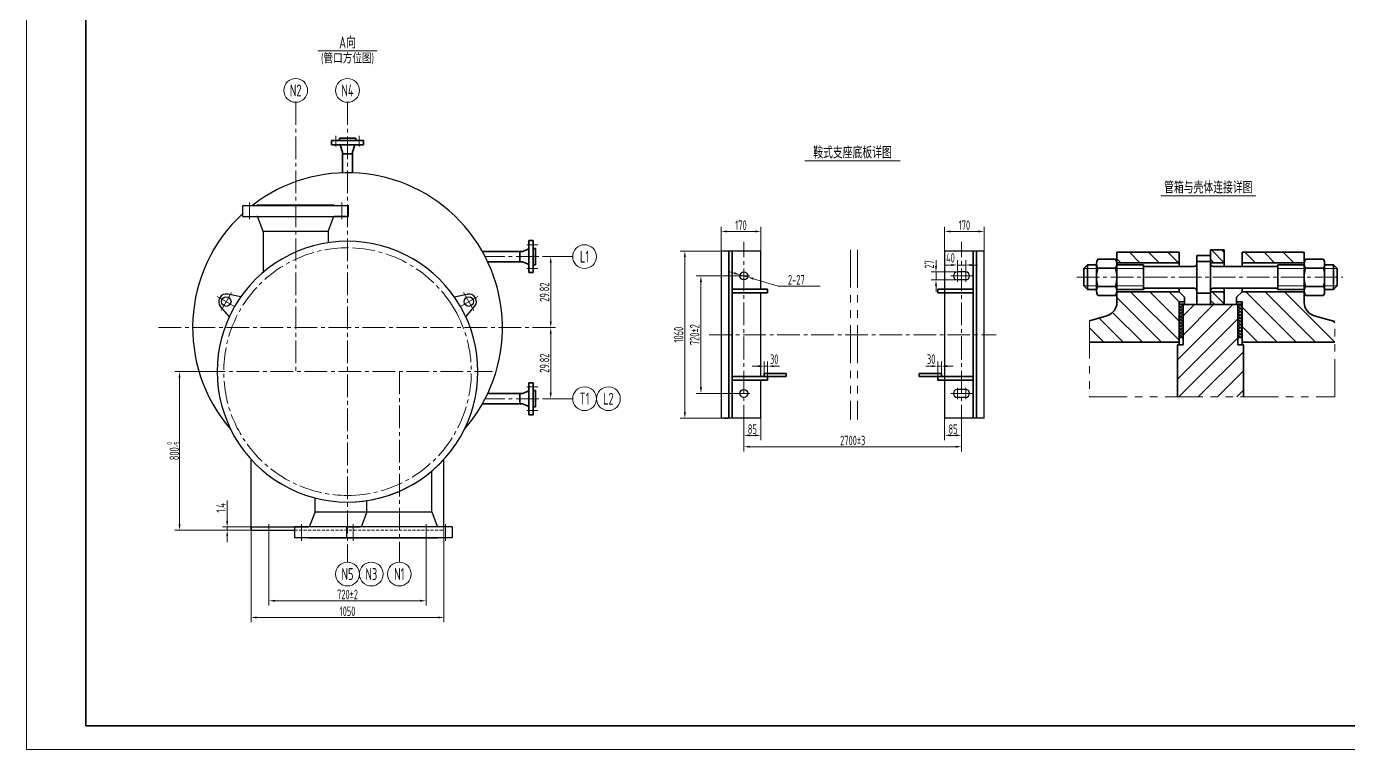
# Model space of a CAD drawing. Header units: millimetres. Extents: x 5765 to 6606, y -201 to 393.
# Drawn here: x 5765 to 6320, y -201 to 103 of the extents above; entities that cross this region are included whole.
import ezdxf
from ezdxf.enums import TextEntityAlignment as Align

# ---------------------------------------------------------------- set-up
doc = ezdxf.new("R2010")
doc.units = ezdxf.units.MM
for name, pattern in [('CENTER2', [28.575, 19.05, -3.175, 3.175, -3.175]), ('DASHED2', [9.525, 6.35, -3.175]), ('PHANTOM2', [31.75, 15.875, -3.175, 3.175, -3.175, 3.175, -3.175])]:
    doc.linetypes.add(name, pattern=pattern)
for name, color, linetype, lineweight in [('1粗实线', 7, 'Continuous', 35), ('2细实线', 3, 'Continuous', 13), ('3中心线', 1, 'CENTER2', 13), ('4虚线', 4, 'DASHED2', 13), ('5双点划线', 2, 'PHANTOM2', 13), ('6剖面线', 6, 'Continuous', 13), ('7文本', 2, 'Continuous', 13), ('8标注', 3, 'Continuous', 13), ('9图表', 4, 'Continuous', 13)]:
    doc.layers.add(name, color=color, linetype=linetype, lineweight=lineweight)
doc.styles.add('lanpec', font='bpec_e.shx', dxfattribs={"width": 0.75, "bigfont": 'hztxt.shx'})
doc.styles.add('lanpec-dim', font='bpec_e.shx', dxfattribs={"width": 0.75})
doc.dimstyles.new('lanpec', dxfattribs={"dimtxt": 4, "dimasz": 2.5, "dimexe": 2, "dimexo": 0, "dimtad": 1, "dimdsep": 46, "dimtxsty": 'lanpec-dim', "dimcen": 2.5, "dimclrd": 256, "dimclre": 256, "dimclrt": 256, "dimazin": 0, "dimtfac": 1, "dimtmove": 0, "dimatfit": 3, "dimfxl": 1, "dimlwd": -1, "dimlwe": -1, "dimarcsym": 0})
doc.dimstyles.new('lanpec$0', dxfattribs={"dimscale": 10, "dimtxt": 4, "dimasz": 2.5, "dimexe": 2, "dimexo": 0, "dimtad": 1, "dimdec": 1, "dimdsep": 46, "dimtxsty": 'lanpec-dim', "dimcen": 0.09, "dimclrd": 256, "dimclre": 256, "dimclrt": 256, "dimadec": 1, "dimazin": 0, "dimtfac": 0.707, "dimtdec": 1, "dimtmove": 0, "dimatfit": 3, "dimfxl": 1, "dimarcsym": 0})
doc.dimstyles.new('lanpec$3', dxfattribs={"dimtxt": 4, "dimasz": 2.5, "dimexe": 2, "dimexo": 0, "dimtad": 1, "dimtih": 1, "dimtoh": 1, "dimdsep": 46, "dimtxsty": 'lanpec-dim', "dimcen": 2.5, "dimclrd": 256, "dimclre": 256, "dimclrt": 256, "dimazin": 0, "dimtfac": 1, "dimtmove": 0, "dimatfit": 3, "dimfxl": 1, "dimlwd": -1, "dimlwe": -1, "dimarcsym": 0})
pattern_1 = [(135, (5538.121, 1425.9914), (-4.041115, -4.041115), [])]
pattern_2 = [(45, (5538.121, 1425.9914), (-0.6735192, 0.6735192), []), (135, (5538.121, 1425.9914), (-0.6735192, -0.6735192), [])]

# ---------------------------------------------------------------- blocks, each defined once
blk = doc.blocks.new('A1')
at = {"layer": '1粗实线'}
blk.add_lwpolyline([(-816, 10), (-10, 10), (-10, 584), (-816, 584)], close=True, dxfattribs=at)
at = {"layer": '9图表'}
blk.add_lwpolyline([(-841, 0), (0, 0), (0, 594), (-841, 594)], close=True, dxfattribs=at)
blk = doc.blocks.new('*D25')
at = {"layer": '8标注', "transparency": 16777216}
for p, q in [((6056.91, 8.78), (6056.91, 19.02)), ((6059.41, 17.02), (6071.05, 17.02)), ((6073.55, 8.78), (6073.55, 19.02))]:
    blk.add_line(p, q, dxfattribs=at)
for points in [[(6059.41, 17.44), (6059.41, 16.6), (6056.91, 17.02)], [(6071.05, 17.44), (6071.05, 16.6), (6073.55, 17.02)]]:
    blk.add_solid(points, dxfattribs=at)
at = {"layer": 'Defpoints', "color": 0, "transparency": 16777216}
for p in [(6073.55, 17.02), (6056.91, 8.78), (6073.55, 8.78)]:
    blk.add_point(p, dxfattribs=at)
at = {"layer": '8标注', "transparency": 16777216, "insert": (6065.23, 19.64), "char_height": 4, "attachment_point": 5, "style": 'lanpec-dim'}
blk.add_mtext('170', dxfattribs=at)
blk = doc.blocks.new('*D34')
at = {"layer": '8标注', "transparency": 16777216}
for p, q in [((6150.78, 8.78), (6150.78, 19.02)), ((6153.28, 17.02), (6164.91, 17.02)), ((6167.41, 8.78), (6167.41, 19.02))]:
    blk.add_line(p, q, dxfattribs=at)
for points in [[(6153.28, 17.44), (6153.28, 16.6), (6150.78, 17.02)], [(6164.91, 17.44), (6164.91, 16.6), (6167.41, 17.02)]]:
    blk.add_solid(points, dxfattribs=at)
at = {"layer": 'Defpoints', "color": 0, "transparency": 16777216}
for p in [(6167.41, 17.02), (6150.78, 8.78), (6167.41, 8.78)]:
    blk.add_point(p, dxfattribs=at)
at = {"layer": '8标注', "transparency": 16777216, "insert": (6159.09, 19.64), "char_height": 4, "attachment_point": 5, "style": 'lanpec-dim'}
blk.add_mtext('170', dxfattribs=at)
blk = doc.blocks.new('*D26')
at = {"layer": '8标注', "transparency": 16777216}
for p, q in [((6066.43, -65.27), (6066.43, -75.39)), ((6157.89, -65.27), (6157.89, -75.39)), ((6068.93, -73.39), (6155.39, -73.39))]:
    blk.add_line(p, q, dxfattribs=at)
for points in [[(6068.93, -72.97), (6068.93, -73.8), (6066.43, -73.39)], [(6155.39, -72.97), (6155.39, -73.8), (6157.89, -73.39)]]:
    blk.add_solid(points, dxfattribs=at)
at = {"layer": 'Defpoints', "color": 0, "transparency": 16777216}
for p in [(6066.43, -65.27), (6157.89, -65.27), (6157.89, -73.39)]:
    blk.add_point(p, dxfattribs=at)
at = {"layer": '8标注', "transparency": 16777216, "insert": (6112.16, -70.76), "char_height": 4, "width": 3.1429, "attachment_point": 5, "style": 'lanpec-dim'}
blk.add_mtext('2700%%P3', dxfattribs=at)
blk = doc.blocks.new('*D27')
at = {"layer": '8标注', "transparency": 16777216}
for p, q in [((6147.16, 2.49), (6147.16, 4.99)), ((6156.16, -0.01), (6145.16, -0.01)), ((6156.16, -3.34), (6145.16, -3.34)), ((6147.16, -0.01), (6147.16, -3.34)), ((6147.16, -5.84), (6147.16, -8.34))]:
    blk.add_line(p, q, dxfattribs=at)
for points in [[(6146.74, 2.49), (6147.58, 2.49), (6147.16, -0.01)], [(6146.74, -5.84), (6147.58, -5.84), (6147.16, -3.34)]]:
    blk.add_solid(points, dxfattribs=at)
at = {"layer": 'Defpoints', "color": 0, "transparency": 16777216}
for p in [(6147.16, -3.34), (6156.16, -0.01), (6156.16, -3.34)]:
    blk.add_point(p, dxfattribs=at)
at = {"layer": '8标注', "transparency": 16777216, "insert": (6144.33, 3.21), "char_height": 4, "attachment_point": 5, "rotation": 90, "style": 'lanpec-dim'}
blk.add_mtext('27', dxfattribs=at)
blk = doc.blocks.new('*D28')
at = {"layer": '8标注', "transparency": 16777216}
for p, q in [((6153.66, 2.92), (6151.16, 2.92)), ((6156.16, -0.01), (6156.16, 4.92)), ((6159.63, 2.92), (6156.16, 2.92)), ((6159.63, -0.01), (6159.63, 4.92)), ((6162.13, 2.92), (6164.63, 2.92))]:
    blk.add_line(p, q, dxfattribs=at)
for points in [[(6153.66, 3.34), (6153.66, 2.51), (6156.16, 2.92)], [(6162.13, 3.34), (6162.13, 2.51), (6159.63, 2.92)]]:
    blk.add_solid(points, dxfattribs=at)
at = {"layer": 'Defpoints', "color": 0, "transparency": 16777216}
for p in [(6156.16, 2.92), (6156.16, -0.01), (6159.63, -0.01)]:
    blk.add_point(p, dxfattribs=at)
at = {"layer": '8标注', "transparency": 16777216, "insert": (6153.24, 5.93), "char_height": 4, "attachment_point": 5, "style": 'lanpec-dim'}
blk.add_mtext('40', dxfattribs=at)
blk = doc.blocks.new('*D29')
at = {"layer": '8标注', "transparency": 16777216}
for p, q in [((6063.94, -1.68), (6046.41, -1.68)), ((6048.41, -4.18), (6048.41, -48.5)), ((6063.94, -51), (6046.41, -51))]:
    blk.add_line(p, q, dxfattribs=at)
for points in [[(6047.99, -4.18), (6048.83, -4.18), (6048.41, -1.68)], [(6047.99, -48.5), (6048.83, -48.5), (6048.41, -51)]]:
    blk.add_solid(points, dxfattribs=at)
at = {"layer": 'Defpoints', "color": 0, "transparency": 16777216}
for p in [(6063.94, -1.68), (6048.41, -51), (6063.94, -51)]:
    blk.add_point(p, dxfattribs=at)
at = {"layer": '8标注', "transparency": 16777216, "insert": (6045.79, -26.34), "char_height": 4, "width": 3.1429, "attachment_point": 5, "rotation": 90, "style": 'lanpec-dim'}
blk.add_mtext('720±2', dxfattribs=at)
blk = doc.blocks.new('*D30')
at = {"layer": '8标注', "transparency": 16777216}
for p, q in [((6056.91, 8.78), (6039.65, 8.78)), ((6041.65, -58.95), (6041.65, 6.28)), ((6056.91, -61.45), (6039.65, -61.45))]:
    blk.add_line(p, q, dxfattribs=at)
for points in [[(6041.24, 6.28), (6042.07, 6.28), (6041.65, 8.78)], [(6041.24, -58.95), (6042.07, -58.95), (6041.65, -61.45)]]:
    blk.add_solid(points, dxfattribs=at)
at = {"layer": 'Defpoints', "color": 0, "transparency": 16777216}
for p in [(6041.65, 8.78), (6056.91, 8.78), (6056.91, -61.45)]:
    blk.add_point(p, dxfattribs=at)
at = {"layer": '8标注', "transparency": 16777216, "insert": (6039.03, -26.34), "char_height": 4, "attachment_point": 5, "rotation": 90, "style": 'lanpec-dim'}
blk.add_mtext('1060', dxfattribs=at)
blk = doc.blocks.new('*D31')
at = {"layer": '8标注', "transparency": 16777216}
for p, q in [((6066.43, -61.45), (6066.43, -70.61)), ((6073.55, -61.45), (6073.55, -70.61)), ((6068.93, -68.61), (6071.05, -68.61))]:
    blk.add_line(p, q, dxfattribs=at)
for points in [[(6068.93, -68.2), (6068.93, -69.03), (6066.43, -68.61)], [(6071.05, -68.2), (6071.05, -69.03), (6073.55, -68.61)]]:
    blk.add_solid(points, dxfattribs=at)
at = {"layer": 'Defpoints', "color": 0, "transparency": 16777216}
for p in [(6066.43, -61.45), (6073.55, -61.45), (6073.55, -68.61)]:
    blk.add_point(p, dxfattribs=at)
at = {"layer": '8标注', "transparency": 16777216, "insert": (6069.99, -65.99), "char_height": 4, "attachment_point": 5, "style": 'lanpec-dim'}
blk.add_mtext('85', dxfattribs=at)
blk = doc.blocks.new('*D32')
at = {"layer": '8标注', "transparency": 16777216}
for p, q in [((6150.78, -61.45), (6150.78, -70.61)), ((6157.89, -61.45), (6157.89, -70.61)), ((6155.39, -68.61), (6153.28, -68.61))]:
    blk.add_line(p, q, dxfattribs=at)
for points in [[(6153.28, -68.2), (6153.28, -69.03), (6150.78, -68.61)], [(6155.39, -68.2), (6155.39, -69.03), (6157.89, -68.61)]]:
    blk.add_solid(points, dxfattribs=at)
at = {"layer": 'Defpoints', "color": 0, "transparency": 16777216}
for p in [(6150.78, -61.45), (6157.89, -61.45), (6150.78, -68.61)]:
    blk.add_point(p, dxfattribs=at)
at = {"layer": '8标注', "transparency": 16777216, "insert": (6154.33, -65.99), "char_height": 4, "attachment_point": 5, "style": 'lanpec-dim'}
blk.add_mtext('85', dxfattribs=at)
blk = doc.blocks.new('*D35')
at = {"layer": '8标注', "transparency": 16777216}
for p, q in [((6062.44, -0.5), (6060.04, 0.21)), ((6064.83, -1.21), (6068.03, -2.15)), ((6080.78, -5.9), (6070.42, -2.85)), ((6092.92, -5.9), (6080.78, -5.9))]:
    blk.add_line(p, q, dxfattribs=at)
for points in [[(6062.55, -0.1), (6062.32, -0.9), (6064.83, -1.21)], [(6070.54, -2.45), (6070.31, -3.25), (6068.03, -2.15)]]:
    blk.add_solid(points, dxfattribs=at)
at = {"layer": 'Defpoints', "color": 0, "transparency": 16777216}
for p in [(6064.83, -1.21), (6068.03, -2.15)]:
    blk.add_point(p, dxfattribs=at)
at = {"layer": '8标注', "transparency": 16777216, "insert": (6088.48, -3.28), "char_height": 4, "attachment_point": 5, "style": 'lanpec-dim'}
blk.add_mtext('2-27', dxfattribs=at)
blk = doc.blocks.new('*D36')
at = {"layer": '8标注', "transparency": 16777216}
for p, q in [((6074.92, -42.65), (6074.92, -37.56)), ((6076.41, -43.92), (6076.41, -37.56)), ((6072.42, -39.56), (6069.92, -39.56)), ((6074.92, -39.56), (6076.41, -39.56)), ((6078.91, -39.56), (6081.41, -39.56))]:
    blk.add_line(p, q, dxfattribs=at)
for points in [[(6072.42, -39.14), (6072.42, -39.97), (6074.92, -39.56)], [(6078.91, -39.14), (6078.91, -39.97), (6076.41, -39.56)]]:
    blk.add_solid(points, dxfattribs=at)
at = {"layer": 'Defpoints', "color": 0, "transparency": 16777216}
for p in [(6074.92, -42.65), (6076.41, -39.56), (6076.41, -43.92)]:
    blk.add_point(p, dxfattribs=at)
at = {"layer": '8标注', "transparency": 16777216, "insert": (6079.2, -36.61), "char_height": 4, "attachment_point": 5, "style": 'lanpec-dim'}
blk.add_mtext('30', dxfattribs=at)
blk = doc.blocks.new('*D33')
at = {"layer": '8标注', "transparency": 16777216}
for p, q in [((6147.91, -43.92), (6147.91, -37.56)), ((6149.4, -42.65), (6149.4, -37.56)), ((6145.41, -39.56), (6142.91, -39.56)), ((6149.4, -39.56), (6147.91, -39.56)), ((6151.9, -39.56), (6154.4, -39.56))]:
    blk.add_line(p, q, dxfattribs=at)
for points in [[(6145.41, -39.14), (6145.41, -39.97), (6147.91, -39.56)], [(6151.9, -39.14), (6151.9, -39.97), (6149.4, -39.56)]]:
    blk.add_solid(points, dxfattribs=at)
at = {"layer": 'Defpoints', "color": 0, "transparency": 16777216}
for p in [(6147.91, -39.56), (6147.91, -43.92), (6149.4, -42.65)]:
    blk.add_point(p, dxfattribs=at)
at = {"layer": '8标注', "transparency": 16777216, "insert": (6145.12, -36.61), "char_height": 4, "attachment_point": 5, "style": 'lanpec-dim'}
blk.add_mtext('30', dxfattribs=at)
blk = doc.blocks.new('*U38')
at = {"layer": '2细实线'}
blk.add_line((-20, 0), (20, 0), dxfattribs=at)
at = {"layer": '7文本', "style": 'lanpec', "width": 0.75}
for tag, height, p in [('节点图名称', 5, (0, 3.5)), ('比例', 4, (0, -3.25))]:
    blk.add_attdef(tag, text='', height=height, dxfattribs=at).set_placement(p, align=Align.MIDDLE_CENTER)
blk = doc.blocks.new('*D67')
at = {"layer": '8标注', "transparency": 16777216}
for p, q in [((5866.92, -110.66), (5866.92, -140.08)), ((5932.92, -110.59), (5932.92, -140.08)), ((5869.42, -138.08), (5930.42, -138.08))]:
    blk.add_line(p, q, dxfattribs=at)
for points in [[(5869.42, -137.66), (5869.42, -138.49), (5866.92, -138.08)], [(5930.42, -137.66), (5930.42, -138.49), (5932.92, -138.08)]]:
    blk.add_solid(points, dxfattribs=at)
at = {"layer": 'Defpoints', "color": 0, "transparency": 16777216}
for p in [(5866.92, -110.66), (5932.92, -110.59), (5932.92, -138.08)]:
    blk.add_point(p, dxfattribs=at)
at = {"layer": '8标注', "transparency": 16777216, "insert": (5899.92, -135.45), "char_height": 4, "attachment_point": 5, "style": 'lanpec-dim'}
blk.add_mtext('720±2', dxfattribs=at)
blk = doc.blocks.new('*D68')
at = {"layer": '8标注', "transparency": 16777216}
for p, q in [((5859.42, -108.45), (5859.42, -147.11)), ((5940.42, -108.45), (5940.42, -147.11)), ((5861.92, -145.11), (5937.92, -145.11))]:
    blk.add_line(p, q, dxfattribs=at)
for points in [[(5861.92, -144.69), (5861.92, -145.53), (5859.42, -145.11)], [(5937.92, -144.69), (5937.92, -145.53), (5940.42, -145.11)]]:
    blk.add_solid(points, dxfattribs=at)
at = {"layer": 'Defpoints', "color": 0, "transparency": 16777216}
for p in [(5859.42, -108.45), (5940.42, -108.45), (5940.42, -145.11)]:
    blk.add_point(p, dxfattribs=at)
at = {"layer": '8标注', "transparency": 16777216, "insert": (5899.92, -142.49), "char_height": 4, "attachment_point": 5, "style": 'lanpec-dim'}
blk.add_mtext('1050', dxfattribs=at)
blk = doc.blocks.new('*D69')
at = {"layer": '8标注', "transparency": 16777216}
for p, q in [((5839.82, -41.85), (5827.35, -41.85)), ((5829.35, -44.35), (5829.35, -105.95)), ((5859.42, -108.45), (5827.35, -108.45))]:
    blk.add_line(p, q, dxfattribs=at)
for points in [[(5828.93, -44.35), (5829.77, -44.35), (5829.35, -41.85)], [(5828.93, -105.95), (5829.77, -105.95), (5829.35, -108.45)]]:
    blk.add_solid(points, dxfattribs=at)
at = {"layer": 'Defpoints', "color": 0, "transparency": 16777216}
for p in [(5839.82, -41.85), (5829.35, -108.45), (5859.42, -108.45)]:
    blk.add_point(p, dxfattribs=at)
at = {"layer": '8标注', "transparency": 16777216, "insert": (5826.62, -75.15), "char_height": 4, "attachment_point": 5, "rotation": 90, "style": 'lanpec-dim'}
blk.add_mtext('800{\\H0.525x;\\S 0^ -5;}', dxfattribs=at)
blk = doc.blocks.new('管口号')
at = {"layer": '2细实线'}
blk.add_circle((0, 5), 5, dxfattribs=at)
at = {"layer": '7文本', "style": 'lanpec', "width": 0.75}
blk.add_attdef('N', text='', height=5, dxfattribs=at).set_placement((0, 5), align=Align.MIDDLE_CENTER)
blk = doc.blocks.new('*U65')
at = {"layer": '2细实线'}
blk.add_line((-12.5, 0), (12.5, 0), dxfattribs=at)
at = {"layer": '7文本', "style": 'lanpec', "width": 0.75}
for tag, height, p in [('节点图名称', 5, (0, 3.5)), ('比例', 4, (0, -3.25))]:
    blk.add_attdef(tag, text='', height=height, dxfattribs=at).set_placement(p, align=Align.MIDDLE_CENTER)
blk = doc.blocks.new('*D70')
at = {"layer": '8标注', "transparency": 16777216}
for p, q in [((5849.36, -104.55), (5849.36, -96.03)), ((5859.42, -107.05), (5847.36, -107.05)), ((5859.42, -108.45), (5847.36, -108.45)), ((5849.36, -108.45), (5849.36, -107.05)), ((5849.36, -110.95), (5849.36, -113.45))]:
    blk.add_line(p, q, dxfattribs=at)
for points in [[(5848.94, -104.55), (5849.78, -104.55), (5849.36, -107.05)], [(5848.94, -110.95), (5849.78, -110.95), (5849.36, -108.45)]]:
    blk.add_solid(points, dxfattribs=at)
at = {"layer": 'Defpoints', "color": 0, "transparency": 16777216}
for p in [(5849.36, -107.05), (5859.42, -107.05), (5859.42, -108.45)]:
    blk.add_point(p, dxfattribs=at)
at = {"layer": '8标注', "transparency": 16777216, "insert": (5846.73, -99.04), "char_height": 4, "attachment_point": 5, "rotation": 90, "style": 'lanpec-dim'}
blk.add_mtext('1.4', dxfattribs=at)
blk = doc.blocks.new('*D71')
at = {"layer": '8标注', "transparency": 16777216}
for p, q in [((5983.3, 6.43), (5987.3, 6.43)), ((5985.3, 3.93), (5985.3, -20.89)), ((5979.3, -23.39), (5987.3, -23.39))]:
    blk.add_line(p, q, dxfattribs=at)
for points in [[(5984.88, 3.93), (5985.72, 3.93), (5985.3, 6.43)], [(5984.88, -20.89), (5985.72, -20.89), (5985.3, -23.39)]]:
    blk.add_solid(points, dxfattribs=at)
at = {"layer": 'Defpoints', "color": 0, "transparency": 16777216}
for p in [(5983.3, 6.43), (5979.3, -23.39), (5985.3, -23.39)]:
    blk.add_point(p, dxfattribs=at)
at = {"layer": '8标注', "transparency": 16777216, "insert": (5982.67, -8.48), "char_height": 4, "attachment_point": 5, "rotation": 90, "style": 'lanpec-dim'}
blk.add_mtext('29.82', dxfattribs=at)
blk = doc.blocks.new('*D66')
at = {"layer": '8标注', "transparency": 16777216}
for p, q in [((5979.3, -23.39), (5987.3, -23.39)), ((5985.3, -50.71), (5985.3, -25.89)), ((5982.38, -53.21), (5987.3, -53.21))]:
    blk.add_line(p, q, dxfattribs=at)
for points in [[(5984.88, -25.89), (5985.72, -25.89), (5985.3, -23.39)], [(5984.88, -50.71), (5985.72, -50.71), (5985.3, -53.21)]]:
    blk.add_solid(points, dxfattribs=at)
at = {"layer": 'Defpoints', "color": 0, "transparency": 16777216}
for p in [(5979.3, -23.39), (5985.3, -23.39), (5982.38, -53.21)]:
    blk.add_point(p, dxfattribs=at)
at = {"layer": '8标注', "transparency": 16777216, "insert": (5982.67, -38.3), "char_height": 4, "attachment_point": 5, "rotation": 90, "style": 'lanpec-dim'}
blk.add_mtext('29.82', dxfattribs=at)

msp = doc.modelspace()

# ---------------------------------------------------------------- hatches: boundary and pattern name
at = {"layer": '6剖面线', "ltscale": 0.5}
h = msp.add_hatch(dxfattribs=at)
h.set_pattern_fill('ANSI31', color=256, scale=1.8, angle=90, style=0)
h.set_pattern_definition(pattern_1)
h.paths.add_polyline_path([(6249.262, 3.871), (6249.262, 8.326), (6223.15, 8.326), (6223.15, 3.871)])
edge = h.paths.add_edge_path()
edge.add_line((6249.262, -12.564), (6251.566, -12.564))
edge.add_line((6251.566, -12.564), (6251.566, -10.644))
edge.add_line((6251.566, -10.644), (6249.262, -8.34))
edge.add_line((6249.262, -8.34), (6223.15, -8.34))
edge.add_line((6223.15, -8.34), (6223.15, -12.827))
edge.add_arc((6217.39, -12.827), 5.76, 285.9454, 360, ccw=False)
edge.add_line((6218.973, -18.366), (6211.623, -20.465))
edge.add_line((6211.623, -20.465), (6211.623, -29.46))
edge.add_line((6211.623, -29.46), (6249.262, -29.46))
edge.add_line((6249.262, -29.46), (6249.262, -12.564))
h = msp.add_hatch(dxfattribs=at)
h.set_pattern_fill('ANSI31', color=256, scale=0.96, angle=90, style=0)
h.set_pattern_definition([(135, (-8276.9207, -2598.2148), (-2.1552615, -2.1552615), [])])
h.paths.add_polyline_path([(6268.27, 9.286), (6262.51, 9.286), (6262.51, 3.871), (6268.27, 3.871)])
h.paths.add_polyline_path([(6268.27, -8.34), (6262.51, -8.34), (6262.51, -13.716), (6268.27, -13.716)])
h = msp.add_hatch(dxfattribs=at)
h.set_pattern_fill('ANSI31', color=256, scale=1.8, angle=90, style=0)
h.set_pattern_definition(pattern_1)
h.paths.add_polyline_path([(6306.048, -18.366, -0.3348603), (6301.87, -12.827), (6301.87, -8.34), (6275.758, -8.34), (6273.454, -10.644), (6273.454, -12.564), (6275.758, -12.564), (6275.758, -29.46), (6314.715, -29.46), (6314.715, -20.842)])
h.paths.add_polyline_path([(6275.758, 8.326), (6275.758, 3.871), (6301.87, 3.871), (6301.87, 8.326)])
at = {"layer": '6剖面线'}
h = msp.add_hatch(dxfattribs=at)
h.set_pattern_fill('ANSI31', color=256, scale=1.8, angle=180, style=0)
h.set_pattern_definition([(225, (6250.2164, -35.363), (4.0411, -4.0411), [])])
h.paths.add_polyline_path([(6250.99, -13.716), (6250.99, -30.636), (6249.838, -30.636), (6250.99, -52.5), (6276.334, -52.5), (6276.334, -30.636), (6274.03, -30.636), (6274.03, -13.716)])
h.paths.add_polyline_path([(6249.838, -30.636), (6248.686, -30.636), (6248.686, -52.5), (6250.99, -52.5)])
at = {"layer": '6剖面线', "ltscale": 0.5}
h = msp.add_hatch(dxfattribs=at)
h.set_pattern_fill('ANSI37', color=256, scale=0.3, style=0)
h.set_pattern_definition(pattern_2)
h.paths.add_polyline_path([(6249.262, -27.54), (6250.99, -27.54), (6250.99, -13.46), (6249.262, -13.46)])
h = msp.add_hatch(dxfattribs=at)
h.set_pattern_fill('ANSI37', color=256, scale=0.3, style=0)
h.set_pattern_definition(pattern_2)
h.paths.add_polyline_path([(6275.758, -13.46), (6274.03, -13.46), (6274.03, -27.54), (6275.758, -27.54)])

# ---------------------------------------------------------------- linework, layer by layer
for p, q in [((5855.9, 27.946), (5900.4, 27.946)), ((5855.9, 23.336), (5855.9, 27.946)), ((5861.96, 28.146), (5894.34, 28.146)), ((5861.96, 27.946), (5861.96, 28.146)), ((5883.73, 27.946), (5883.73, 28.146)), ((5894.34, 27.946), (5894.34, 28.146)), ((5900.4, 23.336), (5900.4, 27.946)), ((5855.9, 23.336), (5900.4, 23.336)), ((5855.9, 23.336), (5861.755, 23.336)), ((5864.5, 17.046), (5862.222, 23.014)), ((5877.67, 23.336), (5883.525, 23.336)), ((5891.8, 17.046), (5894.077, 23.014)), ((5900.4, 23.336), (5894.544, 23.336)), ((5891.8, 17.046), (5864.5, 17.046)), ((5864.5, 17.046), (5864.5, -0.105)), ((5891.8, 17.046), (5891.8, 12.29)), ((6073.546, 8.78), (6056.914, 8.78)), ((6056.914, 8.78), (6056.914, -61.454)), ((6073.546, -7.268), (6073.546, 8.78)), ((6167.407, 8.78), (6150.775, 8.78)), ((6150.775, 8.78), (6150.775, -61.454)), ((6167.407, -61.454), (6167.407, 8.78)), ((6159.626, -0.013), (6156.157, -0.013)), ((6159.626, -3.34), (6156.157, -3.34)), ((5855.112, -10.392), (5849.598, -9.303)), ((5944.727, -10.392), (5950.242, -9.303)), ((6073.546, -43.921), (6073.546, -8.753)), ((5850.269, -18.78), (5846.569, -14.549)), ((5949.57, -18.78), (5953.27, -14.549)), ((6073.546, -61.454), (6073.546, -45.405)), ((6159.626, -49.334), (6156.157, -49.334)), ((6159.626, -52.66), (6156.157, -52.66)), ((6073.546, -61.454), (6056.914, -61.454)), ((6058.354, -61.454), (6059.794, -61.454)), ((6167.407, -61.454), (6150.775, -61.454)), ((5859.42, -108.454), (5859.42, -78.696)), ((5940.42, -107.044), (5940.42, -78.696)), ((5935.34, -100.754), (5935.34, -83.603)), ((5886.27, -100.754), (5886.27, -94.875)), ((5908.04, -100.754), (5908.04, -95.999)), ((5886.27, -100.754), (5883.992, -106.722)), ((5886.27, -100.754), (5913.57, -100.754)), ((5908.04, -100.754), (5905.762, -106.722)), ((5908.04, -100.754), (5935.34, -100.754)), ((5935.34, -100.754), (5937.617, -106.722)), ((5940.42, -107.044), (5940.42, -103.203)), ((5859.42, -107.054), (5877.67, -107.054)), ((5859.42, -107.054), (5859.42, -108.454)), ((5859.42, -108.454), (5877.67, -108.454)), ((5859.42, -108.454), (5877.67, -108.454)), ((5877.67, -107.044), (5877.67, -111.654)), ((5877.67, -107.044), (5883.525, -107.044)), ((5922.17, -107.044), (5877.67, -107.044)), ((5899.44, -107.044), (5899.44, -111.654)), ((5899.44, -107.044), (5905.295, -107.044)), ((5943.94, -107.044), (5899.44, -107.044)), ((5922.17, -107.044), (5916.314, -107.044)), ((5940.42, -107.054), (5922.17, -107.054)), ((5943.94, -107.044), (5938.084, -107.044)), ((5943.94, -107.044), (5943.94, -111.654)), ((5922.17, -111.654), (5877.67, -111.654)), ((5883.73, -111.654), (5883.73, -111.854)), ((5916.11, -111.854), (5883.73, -111.854)), ((5943.94, -111.654), (5899.44, -111.654)), ((5905.5, -111.654), (5905.5, -111.854)), ((5937.88, -111.854), (5905.5, -111.854)), ((5916.11, -111.654), (5916.11, -111.854)), ((5937.88, -111.654), (5937.88, -111.854))]:
    msp.add_line(p, q)
at = {"ltscale": 2}
for centre in [(6066.43, -1.677), (6066.43, -50.997)]:
    msp.add_circle(centre, 1.663, dxfattribs=at)
for centre in [(5848.978, -12.443), (5950.862, -12.443)]:
    msp.add_circle(centre, 2)
for centre, radius, start, end in [((5899.92, -23.389), 65.061, 318.9992, 127.90529), ((5899.92, -23.389), 65.061, 132.5781, 221.0008), ((5861.755, 22.836), 0.5, 20.88476, 90), ((5894.544, 22.836), 0.5, 90, 159.11524), ((5899.92, -41.854), 54.75, 90, 150), ((5899.92, -41.854), 54.75, 30, 90), ((6156.157, -1.677), 1.663, 90, 270), ((6159.626, -1.677), 1.663, 270, 90), ((5848.978, -12.443), 3.2, 78.82881, 221.17119), ((5950.862, -12.443), 3.2, 318.82881, 101.17119), ((5899.92, -41.854), 54.75, 150, 270), ((5899.92, -41.854), 54.75, 270, 30), ((6156.157, -50.997), 1.663, 90, 270), ((6159.626, -50.997), 1.663, 270, 90), ((5899.92, -41.854), 54.75, 270, 324.92537), ((5883.525, -106.544), 0.5, 270, 339.11524), ((5905.295, -106.544), 0.5, 270, 339.11524), ((5938.084, -106.544), 0.5, 200.88476, 270)]:
    msp.add_arc(centre, radius, start, end)
at = {"layer": '1粗实线', "ltscale": 0.5}
for p, q in [((5903.352, 56.158), (5896.488, 56.158)), ((5896.488, 56.158), (5896.488, 55.218)), ((5903.352, 56.158), (5903.352, 55.218)), ((5906.64, 55.218), (5893.2, 55.218)), ((5893.2, 55.218), (5893.2, 53.426)), ((5893.2, 53.426), (5906.64, 53.426)), ((5896.951, 52.903), (5897.734, 50.785)), ((5897.784, 50.507), (5897.784, 49.658)), ((5902.056, 50.507), (5902.056, 49.658)), ((5902.888, 52.903), (5902.105, 50.785)), ((5906.64, 55.218), (5906.64, 53.426)), ((5897.784, 49.658), (5902.056, 49.658)), ((5897.784, 49.658), (5897.784, 41.637)), ((5902.056, 49.658), (5902.056, 41.637)), ((5977.888, 13.152), (5976.096, 13.152)), ((5976.096, 13.152), (5976.096, -0.288)), ((5977.888, -0.288), (5977.888, 13.152)), ((5972.328, 8.568), (5956.591, 8.568)), ((5972.328, 8.568), (5972.328, 4.296)), ((5973.177, 8.568), (5972.328, 8.568)), ((5975.573, 9.401), (5973.454, 8.618)), ((5978.828, 9.864), (5977.888, 9.864)), ((5978.828, 3), (5978.828, 9.864)), ((5972.328, 4.296), (5958.796, 4.296)), ((5973.177, 4.296), (5972.328, 4.296)), ((5975.573, 3.464), (5973.454, 4.247)), ((5978.828, 3), (5977.888, 3)), ((5977.888, -0.288), (5976.096, -0.288)), ((5976.096, -59.935), (5976.096, -46.495)), ((5977.888, -46.495), (5976.096, -46.495)), ((5977.888, -46.495), (5977.888, -59.935)), ((5978.828, -49.783), (5977.888, -49.783)), ((5978.828, -49.783), (5978.828, -56.647)), ((5972.328, -55.351), (5956.591, -55.351)), ((5972.328, -51.079), (5958.796, -51.079)), ((5973.177, -51.079), (5972.328, -51.079)), ((5972.328, -55.351), (5972.328, -51.079)), ((5973.177, -55.351), (5972.328, -55.351)), ((5975.573, -50.246), (5973.454, -51.029)), ((5975.573, -56.183), (5973.454, -55.4)), ((5977.888, -59.935), (5976.096, -59.935)), ((5978.828, -56.647), (5977.888, -56.647))]:
    msp.add_line(p, q, dxfattribs=at)
at = {"layer": '1粗实线'}
for p, q in [((6060.14, 8.78), (6060.14, -61.454)), ((6061.502, 8.78), (6061.502, -61.454)), ((6162.819, 8.78), (6162.819, -61.454)), ((6164.181, 8.78), (6164.181, -61.454)), ((6223.15, 8.326), (6249.262, 8.326)), ((6223.15, 8.326), (6223.15, -12.827)), ((6249.262, 8.326), (6249.262, 2.335)), ((6256.75, 6.982), (6262.51, 6.982)), ((6256.75, 6.982), (6256.75, -13.716)), ((6268.27, 9.286), (6262.51, 9.286)), ((6262.51, 9.286), (6262.51, -13.716)), ((6268.27, 2.335), (6268.27, 9.286)), ((6301.87, 8.326), (6275.758, 8.326)), ((6275.758, 8.326), (6275.758, 2.335)), ((6301.87, 8.326), (6301.87, -12.827)), ((6210.862, 2.95), (6209.326, 1.414)), ((6209.326, 1.414), (6209.326, -5.882)), ((6214.587, 2.95), (6210.862, 2.95)), ((6210.862, 2.95), (6210.862, -7.418)), ((6214.587, -7.937), (6214.587, 3.468)), ((6222.617, 5.369), (6215.12, 5.369)), ((6222.617, 1.567), (6215.12, 1.567)), ((6223.15, 3.871), (6249.262, 3.871)), ((6223.15, -7.937), (6223.15, 3.468)), ((6234.286, 2.95), (6223.15, 2.95)), ((6234.286, 2.95), (6234.286, -7.418)), ((6234.286, 2.95), (6234.286, 2.911)), ((6234.862, 2.335), (6255.598, 2.335)), ((6256.75, 4.381), (6262.51, 4.381)), ((6262.51, 3.871), (6268.27, 3.871)), ((6262.51, 3.487), (6262.51, 3.526)), ((6263.662, 2.335), (6290.158, 2.335)), ((6301.87, 3.871), (6275.758, 3.871)), ((6290.734, 2.95), (6301.87, 2.95)), ((6290.734, 2.95), (6290.734, -7.418)), ((6290.734, 2.95), (6290.734, 2.911)), ((6301.87, -7.937), (6301.87, 3.468)), ((6309.962, 5.369), (6302.342, 5.369)), ((6309.962, 1.567), (6302.342, 1.567)), ((6310.434, -7.937), (6310.434, 3.468)), ((6310.434, 2.95), (6314.158, 2.95)), ((6314.158, 2.95), (6315.694, 1.414)), ((6314.158, 2.95), (6314.158, -7.418)), ((6315.694, 1.414), (6315.694, -5.882)), ((6061.502, -7.268), (6076.412, -7.268)), ((6061.502, -8.753), (6076.412, -8.753)), ((6076.412, -7.268), (6076.412, -8.753)), ((6162.819, -7.268), (6147.91, -7.268)), ((6147.91, -7.268), (6147.91, -8.753)), ((6162.819, -8.753), (6147.91, -8.753)), ((6210.862, -7.418), (6209.326, -5.882)), ((6214.587, -7.418), (6210.862, -7.418)), ((6222.617, -6.036), (6215.12, -6.036)), ((6222.617, -9.838), (6215.12, -9.838)), ((6234.286, -7.418), (6223.15, -7.418)), ((6249.262, -8.34), (6223.15, -8.34)), ((6234.862, -6.804), (6255.598, -6.804)), ((6249.262, -6.804), (6249.262, -8.34)), ((6249.262, -8.34), (6251.566, -10.644)), ((6251.566, -10.644), (6251.566, -13.716)), ((6256.75, -8.85), (6262.51, -8.85)), ((6262.51, -8.34), (6268.27, -8.34)), ((6263.662, -6.804), (6290.158, -6.804)), ((6268.27, -13.716), (6268.27, -6.804)), ((6275.758, -8.34), (6273.454, -10.644)), ((6273.454, -10.644), (6273.454, -13.716)), ((6275.758, -6.804), (6275.758, -8.34)), ((6275.758, -8.34), (6301.87, -8.34)), ((6290.734, -7.418), (6301.87, -7.418)), ((6309.962, -6.036), (6302.342, -6.036)), ((6309.962, -9.838), (6302.342, -9.838)), ((6310.434, -7.418), (6314.158, -7.418)), ((6314.158, -7.418), (6315.694, -5.882)), ((6249.262, -12.564), (6251.566, -12.564)), ((6249.262, -12.564), (6249.262, -30.636)), ((6249.262, -13.46), (6250.99, -13.46)), ((6250.99, -13.46), (6250.99, -30.636)), ((6250.99, -13.524), (6250.99, -27.54)), ((6250.99, -13.716), (6274.03, -13.716)), ((6275.758, -12.564), (6273.454, -12.564)), ((6275.758, -13.46), (6274.03, -13.46)), ((6274.03, -13.46), (6274.03, -27.54)), ((6274.03, -13.524), (6274.03, -30.636)), ((6275.758, -12.564), (6275.758, -30.636)), ((6211.623, -20.465), (6218.973, -18.366)), ((6314.715, -20.842), (6306.048, -18.366)), ((6250.99, -27.54), (6249.262, -27.54)), ((6274.03, -27.54), (6275.758, -27.54)), ((6211.623, -29.46), (6249.262, -29.46)), ((6250.99, -30.636), (6248.686, -30.636)), ((6248.686, -30.636), (6248.686, -52.5)), ((6274.03, -30.636), (6276.334, -30.636)), ((6275.758, -29.46), (6314.715, -29.46)), ((6276.334, -30.636), (6276.334, -52.5)), ((6061.502, -43.921), (6076.412, -43.921)), ((6074.242, -43.921), (6084.253, -43.921)), ((6074.919, -43.921), (6074.919, -42.652)), ((6074.919, -42.652), (6084.253, -42.652)), ((6076.412, -45.405), (6076.412, -43.921)), ((6084.253, -42.652), (6084.253, -43.921)), ((6149.402, -42.652), (6140.068, -42.652)), ((6140.068, -42.652), (6140.068, -43.921)), ((6150.079, -43.921), (6140.068, -43.921)), ((6162.819, -43.921), (6147.91, -43.921)), ((6147.91, -45.405), (6147.91, -43.921)), ((6149.402, -42.652), (6149.402, -43.921)), ((6061.502, -45.405), (6076.412, -45.405)), ((6162.819, -45.405), (6147.91, -45.405))]:
    msp.add_line(p, q, dxfattribs=at)
at = {"layer": '1粗实线', "ltscale": 0.5}
for centre, start, end in [((5896.201, 52.626), 20.28013, 90), ((5896.984, 50.507), 0, 20.28013), ((5902.856, 50.507), 159.71987, 180), ((5903.639, 52.626), 90, 159.71987), ((5973.177, 9.368), 270, 290.28013), ((5975.296, 10.151), 290.28013, 0), ((5973.177, 3.496), 69.71987, 90), ((5975.296, 2.714), 0, 69.71987), ((5975.296, -49.496), 290.28013, 0), ((5973.177, -50.279), 270, 290.28013), ((5973.177, -56.151), 69.71987, 90), ((5975.296, -56.934), 0, 69.71987)]:
    msp.add_arc(centre, 0.8, start, end, dxfattribs=at)
at = {"layer": '1粗实线'}
for centre, radius, start, end in [((6218.243, 3.468), 3.656, 148.67241, 211.32759), ((6228.411, -2.234), 13.824, 164.03799, 195.96201), ((6219.495, 3.468), 3.656, 328.67241, 31.32759), ((6209.326, -2.234), 13.824, 344.03799, 15.96201), ((6234.862, 2.911), 0.576, 180, 270), ((6255.598, 3.487), 1.152, 270, 0), ((6263.662, 3.487), 1.152, 180, 270), ((6290.158, 2.911), 0.576, 270, 0), ((6305.935, 3.468), 4.065, 152.12072, 207.87928), ((6317.422, -2.234), 15.552, 165.851, 194.149), ((6306.369, 3.468), 4.065, 332.12072, 27.87928), ((6294.882, -2.234), 15.552, 345.851, 14.149), ((6218.243, -7.937), 3.656, 148.67241, 211.32759), ((6219.495, -7.937), 3.656, 328.67241, 31.32759), ((6234.862, -7.38), 0.576, 90, 180), ((6255.598, -7.956), 1.152, 0, 90), ((6263.662, -7.956), 1.152, 90, 180), ((6290.158, -7.38), 0.576, 0, 90), ((6305.935, -7.937), 4.065, 152.12072, 207.87928), ((6306.369, -7.937), 4.065, 332.12072, 27.87928), ((6217.39, -12.827), 5.76, 285.9454, 0), ((6307.63, -12.827), 5.76, 180, 254.0546)]:
    msp.add_arc(centre, radius, start, end, dxfattribs=at)
at = {"layer": '2细实线'}
for p, q in [((6209.326, 1.414), (6214.587, 1.414)), ((6223.15, 1.414), (6234.286, 1.414)), ((6301.87, 1.414), (6290.734, 1.414)), ((6315.694, 1.414), (6310.434, 1.414)), ((6092.518, -5.903), (6098.524, -5.903)), ((6209.326, -5.882), (6214.587, -5.882)), ((6223.15, -5.882), (6234.286, -5.882)), ((6301.87, -5.882), (6290.734, -5.882)), ((6315.694, -5.882), (6310.434, -5.882))]:
    msp.add_line(p, q, dxfattribs=at)
at = {"layer": '3中心线', "ltscale": 0.5}
for p, q in [((5878.15, 71.242), (5878.15, -41.854)), ((5899.92, 71.242), (5899.92, -121.854)), ((5894.968, 57.236), (5894.968, 52.626)), ((5904.872, 57.236), (5904.872, 52.626)), ((5858.78, 22.146), (5858.78, 29.136)), ((5897.52, 22.146), (5897.52, 29.136)), ((5979.906, 11.384), (5975.296, 11.384)), ((6066.43, -65.266), (6066.43, 12.593)), ((6157.891, -65.266), (6157.891, 12.593)), ((5994.519, 6.432), (5957.744, 6.432)), ((5979.906, 1.48), (5975.296, 1.48)), ((6206.28, -2.234), (6318.114, -2.234)), ((5852.505, -14.479), (5845.215, -10.271)), ((5851.15, -8.68), (5846.806, -16.205)), ((5947.335, -14.479), (5954.624, -10.271)), ((5948.689, -8.68), (5953.034, -16.205)), ((5820.54, -23.391), (5979.299, -23.391)), ((6051.914, -26.337), (6172.407, -26.337)), ((5839.039, -41.854), (5960.8, -41.854)), ((5921.69, -41.854), (5921.69, -121.854)), ((5979.906, -48.263), (5975.296, -48.263)), ((5994.519, -53.215), (5957.742, -53.215)), ((5979.906, -58.167), (5975.296, -58.167)), ((5866.92, -110.59), (5866.92, -105.98)), ((5880.55, -105.854), (5880.55, -112.844)), ((5902.32, -105.854), (5902.32, -112.844)), ((5932.92, -110.662), (5932.92, -105.98)), ((5941.06, -105.854), (5941.06, -112.844))]:
    msp.add_line(p, q, dxfattribs=at)
at = {"layer": '3中心线'}
for p, q in [((6156.157, -4.081), (6156.157, 0.727)), ((6159.626, -4.081), (6159.626, 0.727)), ((6068.925, -1.677), (6063.935, -1.677)), ((6153.442, -1.677), (6162.341, -1.677)), ((6156.157, -48.593), (6156.157, -53.401)), ((6159.626, -48.593), (6159.626, -53.401)), ((6068.925, -50.997), (6063.935, -50.997)), ((6153.442, -50.997), (6162.341, -50.997))]:
    msp.add_line(p, q, dxfattribs=at)
at = {"layer": '3中心线', "ltscale": 0.5}
for start, end in [(90, 270), (30, 90), (270, 30)]:
    msp.add_arc((5899.92, -41.854), 52, start, end, dxfattribs=at)
at = {"layer": '4虚线', "ltscale": 0.2}
for p, q in [((5877.67, -108.454), (5940.42, -108.454)), ((5940.42, -108.454), (5940.42, -107.044))]:
    msp.add_line(p, q, dxfattribs=at)
at = {"layer": '5双点划线'}
for p, q in [((6111.288, 9.349), (6111.288, -62.023)), ((6114.145, 9.349), (6114.145, -62.023)), ((6211.623, -20.465), (6211.623, -52.5)), ((6314.715, -52.5), (6314.715, -20.842)), ((6211.623, -52.5), (6314.715, -52.5))]:
    msp.add_line(p, q, dxfattribs=at)

# ---------------------------------------------------------------- block references
for name, p, values in [('*U65', (5899.92, 92.868), {'节点图名称': 'A向', '比例': '(管口方位图)'}), ('*U38', (6112.089, 46.652), {'节点图名称': '鞍式支座底板详图'}), ('*U38', (6261.55, 31.98), {'节点图名称': '管箱与壳体连接详图'})]:
    msp.add_blockref(name, p).add_auto_attribs(values)
at = {"layer": '2细实线'}
msp.add_blockref('A1', (6606.028, -200.559), dxfattribs=at)
at = {"layer": '8标注'}
for p, values in [((5878.15, 71.242), {'N': 'N2'}), ((5899.92, 71.242), {'N': 'N4'}), ((5999.519, 1.432), {'N': 'L1'}), ((5999.519, -58.215), {'N': 'T1'}), ((6009.519, -58.215), {'N': 'L2'}), ((5899.92, -131.854), {'N': 'N5'}), ((5909.92, -131.854), {'N': 'N3'}), ((5921.69, -131.854), {'N': 'N1'})]:
    msp.add_blockref('管口号', p, dxfattribs=at).add_auto_attribs(values)

# ---------------------------------------------------------------- dimensions: what is measured, and where the dimension line sits
for base, p1, p2, text, picture, middle in [((6073.546, 17.02), (6056.914, 8.78), (6073.546, 8.78), '170', '*D25', (6065.23, 19.645)), ((6167.407, 17.02), (6150.775, 8.78), (6167.407, 8.78), '170', '*D34', (6159.091, 19.645)), ((6157.891, -73.388), (6066.43, -65.266), (6157.891, -65.266), '2700%%P3', '*D26', (6112.161, -70.763)), ((6150.775, -68.613), (6157.891, -61.454), (6150.775, -61.454), '85', '*D32', (6154.333, -65.988)), ((5940.42, -145.11), (5859.42, -108.454), (5940.42, -108.454), '1050', '*D68', (5899.92, -142.485)), ((5932.92, -138.078), (5866.92, -110.662), (5932.92, -110.59), '720±2', '*D67', (5899.92, -135.453))]:
    dim = msp.add_linear_dim(base=base, p1=p1, p2=p2, text=text, dimstyle='lanpec', dxfattribs=at)
    dim.commit()
    dim.dimension.update_dxf_attribs({"geometry": picture, "text_midpoint": middle})
for base, p1, p2, angle, picture, middle in [((5985.299, -23.391), (5983.299, 6.432), (5979.299, -23.391), 90, '*D71', (5982.674, -8.479)), ((5985.299, -23.391), (5982.378, -53.215), (5979.299, -23.391), 270, '*D66', (5982.674, -38.303)), ((5849.36, -107.054), (5859.42, -108.454), (5859.42, -107.054), 90, '*D70', (5846.735, -99.04))]:
    dim = msp.add_linear_dim(base=base, p1=p1, p2=p2, angle=angle, dimstyle='lanpec$0', override={"dimscale": 1, "dimdec": 2, "dimcen": 2.5, "dimadec": 2, "dimtfac": 1, "dimtdec": 2, "dimlwd": 65535, "dimlwe": 65535}, dxfattribs=at)
    dim.commit()
    dim.dimension.update_dxf_attribs({"geometry": picture, "text_midpoint": middle})
for base, p1, p2, angle, text, picture, middle in [((6041.653, 8.78), (6056.914, -61.454), (6056.914, 8.78), 90, '1060', '*D30', (6039.028, -26.337)), ((6048.411, -50.997), (6063.935, -1.677), (6063.935, -50.997), 90, '720±2', '*D29', (6045.786, -26.337)), ((5829.349, -108.454), (5839.824, -41.854), (5859.42, -108.454), 90, '800{\\H0.525x;\\S 0^ -5;}', '*D69', (5826.624, -75.154)), ((6073.546, -68.613), (6066.43, -61.454), (6073.546, -61.454), 180, '85', '*D31', (6069.988, -65.988))]:
    dim = msp.add_linear_dim(base=base, p1=p1, p2=p2, angle=angle, text=text, dimstyle='lanpec', dxfattribs=at)
    dim.commit()
    dim.dimension.update_dxf_attribs({"geometry": picture, "text_midpoint": middle})
for base, p1, p2, angle, text, picture, middle in [((6147.161, -3.34), (6156.157, -0.013), (6156.157, -3.34), 90, '27', '*D27', (6144.332, 3.205)), ((6156.157, 2.923), (6159.626, -0.013), (6156.157, -0.013), 180, '40', '*D28', (6153.235, 5.926)), ((6147.91, -39.556), (6149.402, -42.652), (6147.91, -43.921), 180, '30', '*D33', (6145.122, -36.607))]:
    dim = msp.add_linear_dim(base=base, p1=p1, p2=p2, angle=angle, text=text, dimstyle='lanpec', override={"dimtmove": 2}, dxfattribs=at)
    dim.commit()
    dim.dimension.update_dxf_attribs({"geometry": picture, "text_midpoint": middle, "dimtype": 160})
dim = msp.add_diameter_dim_2p(p1=(6064.835, -1.207), p2=(6068.025, -2.147), text='2-27', dimstyle='lanpec$3', dxfattribs=at)
dim.commit()
dim.dimension.update_dxf_attribs({"geometry": '*D35', "text_midpoint": (6088.478, -5.903), "dimtype": 163})
dim = msp.add_linear_dim(base=(6076.412, -39.556), p1=(6074.919, -42.652), p2=(6076.412, -43.921), text='30', dimstyle='lanpec', override={"dimtmove": 2}, dxfattribs=at)
dim.commit()
dim.dimension.update_dxf_attribs({"geometry": '*D36', "text_midpoint": (6079.2, -36.607), "dimtype": 160})

doc.saveas('drawing.dxf')
